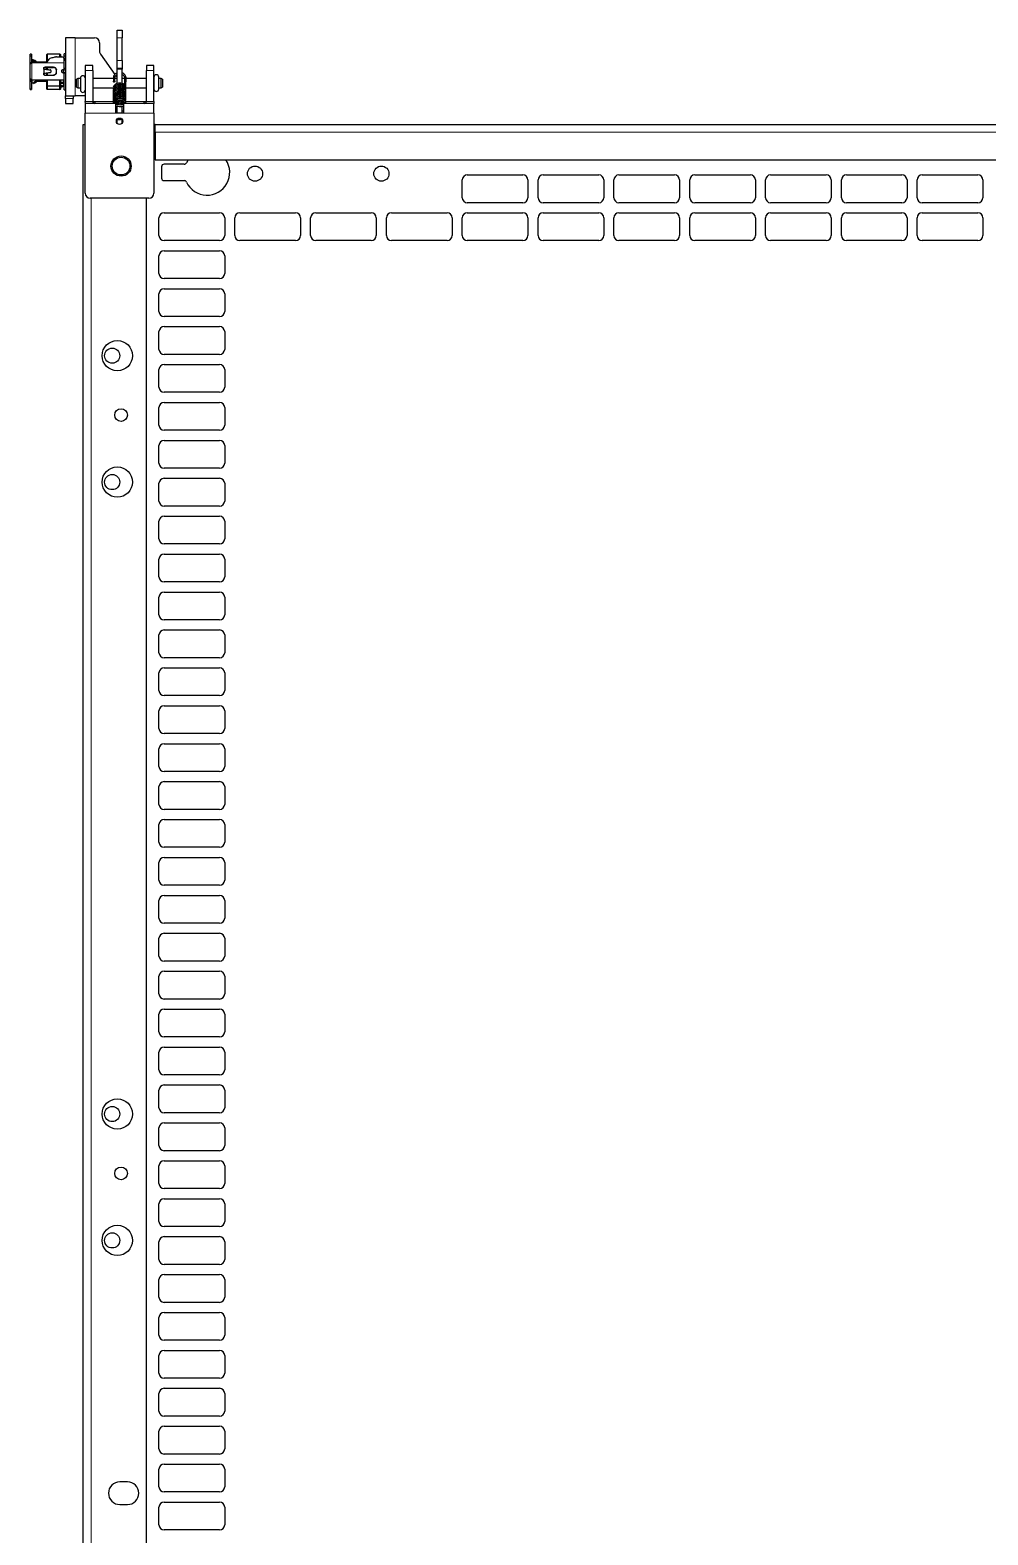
# Model space of a CAD drawing. Header units: millimetres. Extents: x -764 to 1099, y 554 to 2003.
# Drawn here: x 328 to 707, y 1289 to 1884 of the extents above; entities that cross this region are included whole.
import ezdxf

# ---------------------------------------------------------------- set-up
doc = ezdxf.new("R2010")
doc.units = ezdxf.units.MM

msp = doc.modelspace()

# ---------------------------------------------------------------- linework, layer by layer
at = {"color": 7, "linetype": 'Continuous', "lineweight": 25}
for p, q in [((362.08, 1884.11), (364.08, 1884.11)), ((362.08, 1881.11), (362.08, 1884.11)), ((364.08, 1884.11), (364.08, 1881.11)), ((345.48, 1881.11), (341.68, 1881.11)), ((341.68, 1881.11), (341.68, 1858.11)), ((345.48, 1881.11), (353.18, 1881.11)), ((355.18, 1879.11), (355.18, 1875.74)), ((362.08, 1872.11), (362.08, 1881.11)), ((364.08, 1872.11), (364.08, 1881.11)), ((328.18, 1874.61), (327.68, 1874.61)), ((327.68, 1873.85), (327.68, 1874.61)), ((328.18, 1873.85), (327.68, 1873.85)), ((327.68, 1870.78), (327.68, 1873.85)), ((327.69, 1870.78), (327.68, 1870.78)), ((327.68, 1870.69), (327.68, 1870.78)), ((327.68, 1864.83), (327.68, 1870.69)), ((328.18, 1874.61), (328.18, 1873.85)), ((328.18, 1873.85), (328.18, 1871.19)), ((328.88, 1872.35), (328.38, 1872.35)), ((328.88, 1872.07), (328.38, 1872.07)), ((328.38, 1872.07), (328.38, 1871.61)), ((328.38, 1871.61), (328.88, 1871.61)), ((333.98, 1871.21), (328.38, 1871.21)), ((328.88, 1871.61), (328.88, 1872.07)), ((330.38, 1871.21), (330.38, 1871.47)), ((334.2, 1871.47), (330.38, 1871.47)), ((336.88, 1869.5), (333.58, 1869.5)), ((333.58, 1869.31), (336.88, 1869.31)), ((335.13, 1872.55), (333.98, 1871.21)), ((334.39, 1874.61), (334.28, 1874.41)), ((334.28, 1874.41), (334.39, 1874.61)), ((334.28, 1871.56), (334.28, 1874.41)), ((334.28, 1868.58), (334.28, 1869.31)), ((334.39, 1874.61), (334.39, 1871.69)), ((339.48, 1874.61), (334.39, 1874.61)), ((334.39, 1869.31), (334.39, 1868.57)), ((338.08, 1873.55), (340.23, 1873.55)), ((339.68, 1874.49), (339.48, 1874.61)), ((339.48, 1873.55), (339.48, 1874.61)), ((339.48, 1874.61), (339.68, 1874.49)), ((339.68, 1874.49), (339.68, 1873.55)), ((340.98, 1873.05), (340.98, 1871.21)), ((341.18, 1871.45), (340.98, 1871.4)), ((341.68, 1874.71), (341.18, 1874.71)), ((341.18, 1873.93), (341.18, 1874.71)), ((341.18, 1872.88), (341.18, 1873.93)), ((341.18, 1873.93), (341.68, 1873.93)), ((341.18, 1868.9), (341.18, 1872.88)), ((341.18, 1872.88), (341.68, 1872.88)), ((352.48, 1870.11), (349.48, 1870.11)), ((349.48, 1870.11), (349.48, 1868.11)), ((352.48, 1868.11), (352.48, 1870.11)), ((355.54, 1874.59), (361.18, 1866.53)), ((362.08, 1869.11), (362.08, 1872.11)), ((364.08, 1872.11), (364.08, 1869.11)), ((373.68, 1870.11), (373.68, 1868.11)), ((376.68, 1870.11), (373.68, 1870.11)), ((376.68, 1868.11), (376.68, 1870.11)), ((327.68, 1863.76), (327.68, 1864.83)), ((328.18, 1863.76), (327.68, 1863.76)), ((327.68, 1860.69), (327.68, 1863.76)), ((328.18, 1864.38), (328.18, 1863.76)), ((328.18, 1863.76), (328.18, 1860.69)), ((330.38, 1864.36), (328.38, 1864.36)), ((330.38, 1863.75), (329.7, 1863.75)), ((333.98, 1864), (329.98, 1864)), ((340.98, 1864.36), (330.38, 1864.36)), ((334.2, 1863.75), (330.38, 1863.75)), ((333.08, 1868.66), (333.08, 1869.03)), ((333.08, 1868.66), (333.08, 1867.06)), ((333.08, 1866.67), (333.08, 1867.06)), ((333.58, 1866.33), (336.88, 1866.33)), ((336.88, 1866.19), (333.58, 1866.19)), ((333.98, 1864.36), (333.98, 1864)), ((334.28, 1863.66), (333.98, 1864)), ((333.99, 1864.36), (334.28, 1864.03)), ((334.28, 1866.33), (334.28, 1867.17)), ((334.28, 1862.01), (334.28, 1864.36)), ((334.39, 1867.18), (334.39, 1866.33)), ((334.39, 1864.36), (334.39, 1861.93)), ((335.36, 1867.32), (335.42, 1867.32)), ((336.01, 1867.86), (336.01, 1867.82)), ((338.08, 1867.38), (338.08, 1868.34)), ((339.48, 1861.93), (339.48, 1864.36)), ((339.68, 1864.36), (339.68, 1861.98)), ((339.68, 1863.46), (340.88, 1863.46)), ((340.18, 1867.78), (340.18, 1867.94)), ((340.73, 1868.49), (340.98, 1868.49)), ((340.73, 1868.4), (340.98, 1868.4)), ((340.73, 1867.26), (340.98, 1867.26)), ((340.73, 1867.23), (340.98, 1867.23)), ((340.88, 1868.4), (340.88, 1867.26)), ((340.88, 1864.38), (340.88, 1863.46)), ((341.18, 1863.77), (340.88, 1863.83)), ((341.18, 1863.51), (340.88, 1863.6)), ((340.98, 1863.81), (340.98, 1864.36)), ((341.68, 1868.9), (341.18, 1868.9)), ((341.18, 1868.53), (341.18, 1868.9)), ((341.18, 1867.21), (341.18, 1867.05)), ((341.18, 1860.51), (341.18, 1867.05)), ((341.68, 1867.05), (341.18, 1867.05)), ((346.53, 1865.01), (346.03, 1864.72)), ((346.03, 1861.5), (346.03, 1864.72)), ((347.58, 1865.01), (346.53, 1865.01)), ((346.53, 1865.01), (346.53, 1861.21)), ((347.58, 1865.13), (347.58, 1860.43)), ((349.48, 1868.11), (349.48, 1855.91)), ((352.48, 1868.11), (352.48, 1855.91)), ((360.65, 1865.01), (352.48, 1865.01)), ((360.65, 1865.35), (360.63, 1863.74)), ((361.23, 1863.73), (361.25, 1865.34)), ((362.08, 1865.01), (361.25, 1865.01)), ((362.08, 1869.11), (364.08, 1869.11)), ((362.08, 1868.61), (362.08, 1869.11)), ((362.08, 1862.93), (362.08, 1868.61)), ((364.08, 1869.11), (364.08, 1868.61)), ((364.08, 1863.01), (364.08, 1868.61)), ((364.08, 1865.11), (365.05, 1865.11)), ((365.04, 1865.01), (364.08, 1865.01)), ((365.05, 1865.21), (365.01, 1862.56)), ((365.6, 1861.95), (365.65, 1865.2)), ((373.68, 1865.01), (365.64, 1865.01)), ((365.65, 1865.11), (373.68, 1865.11)), ((373.68, 1855.91), (373.68, 1868.11)), ((376.68, 1855.91), (376.68, 1868.11)), ((376.68, 1865.48), (376.68, 1860.78)), ((376.68, 1865.01), (376.68, 1865.01)), ((378.58, 1860.78), (378.58, 1865.48)), ((379.53, 1865.01), (378.58, 1865.01)), ((380.03, 1864.72), (379.53, 1865.01)), ((379.53, 1861.21), (379.53, 1865.01)), ((380.03, 1864.72), (380.03, 1861.5)), ((328.18, 1860.69), (327.68, 1860.69)), ((327.68, 1860.61), (327.68, 1860.69)), ((327.68, 1860.61), (328.18, 1860.61)), ((328.18, 1860.69), (328.18, 1860.61)), ((328.88, 1863.14), (328.38, 1863.14)), ((334.39, 1861.93), (334.28, 1862.01)), ((334.28, 1860.81), (334.28, 1862.01)), ((334.28, 1860.81), (334.39, 1860.61)), ((334.39, 1860.61), (334.28, 1860.81)), ((334.28, 1860.81), (334.28, 1860.81)), ((339.48, 1861.93), (334.39, 1861.93)), ((334.39, 1861.93), (334.39, 1860.61)), ((339.48, 1860.61), (334.39, 1860.61)), ((339.68, 1861.98), (339.48, 1861.93)), ((339.48, 1860.61), (339.48, 1861.93)), ((339.48, 1860.61), (339.68, 1860.72)), ((339.68, 1860.72), (339.48, 1860.61)), ((340.23, 1862.03), (339.68, 1862.03)), ((339.68, 1861.98), (339.68, 1860.72)), ((339.68, 1861.66), (340.23, 1861.66)), ((340.98, 1862.53), (340.98, 1862.98)), ((340.98, 1862.53), (340.98, 1862.16)), ((341.18, 1860.51), (341.68, 1860.51)), ((341.68, 1858.11), (345.48, 1858.11)), ((341.68, 1857.11), (341.68, 1858.11)), ((344.68, 1858.11), (344.68, 1857.11)), ((349.48, 1858.11), (345.48, 1858.11)), ((346.03, 1861.5), (346.53, 1861.21)), ((346.53, 1861.21), (347.58, 1861.21)), ((352.48, 1861.21), (360.63, 1861.21)), ((361.36, 1858.89), (361.25, 1859.03)), ((361.75, 1858.53), (361.64, 1858.6)), ((365.11, 1859.76), (365.35, 1859.53)), ((365.54, 1861.21), (373.68, 1861.21)), ((365.61, 1861.53), (365.56, 1861.93)), ((365.61, 1861.47), (365.61, 1861.53)), ((376.68, 1861.21), (376.68, 1861.21)), ((378.58, 1861.21), (379.53, 1861.21)), ((379.53, 1861.21), (380.03, 1861.5)), ((341.68, 1857.11), (341.68, 1855.11)), ((341.68, 1855.11), (344.68, 1855.11)), ((344.68, 1855.11), (344.68, 1857.11)), ((349.48, 1855.11), (349.48, 1851.31)), ((361.58, 1855.11), (349.48, 1855.11)), ((352.48, 1855.91), (353.28, 1855.91)), ((353.28, 1855.91), (353.28, 1855.11)), ((360.53, 1855.15), (360.52, 1855.11)), ((360.63, 1855.61), (360.53, 1855.21)), ((360.53, 1855.21), (360.53, 1855.15)), ((361.13, 1855.17), (361.18, 1855.36)), ((361.13, 1855.11), (361.13, 1855.17)), ((361.58, 1851.31), (361.58, 1855.11)), ((361.58, 1852.11), (362.08, 1852.11)), ((362.08, 1851.31), (362.08, 1854.06)), ((364.08, 1851.31), (364.08, 1854)), ((364.08, 1852.11), (364.58, 1852.11)), ((376.68, 1855.11), (364.58, 1855.11)), ((364.58, 1855.11), (364.58, 1851.31)), ((372.88, 1855.11), (372.88, 1855.91)), ((372.88, 1855.91), (373.68, 1855.91)), ((376.68, 1851.31), (376.68, 1855.11)), ((348.68, 1846.81), (349.48, 1846.81)), ((348.68, 763.81), (348.68, 1846.81)), ((349.48, 1819.61), (349.48, 1851.31)), ((364.58, 1851.31), (361.58, 1851.31)), ((362.08, 1847.31), (362.08, 1848.81)), ((364.08, 1847.31), (364.08, 1848.81)), ((376.68, 1851.31), (376.68, 1819.61)), ((377.18, 1846.81), (376.68, 1846.81)), ((377.18, 1843.72), (377.18, 1846.82)), ((377.18, 1846.82), (1006.18, 1846.82)), ((377.18, 1843.72), (377.18, 1832.82)), ((377.18, 1832.82), (1006.18, 1832.82)), ((379.68, 1830.07), (379.68, 1825.57)), ((388.63, 1831.07), (380.68, 1831.07)), ((390.19, 1832.82), (389.53, 1831.64)), ((380.68, 1824.57), (388.63, 1824.57)), ((498.68, 1817.81), (498.68, 1824.81)), ((500.68, 1826.81), (522.68, 1826.81)), ((524.68, 1824.81), (524.68, 1817.81)), ((528.68, 1817.81), (528.68, 1824.81)), ((530.68, 1826.81), (552.68, 1826.81)), ((554.68, 1824.81), (554.68, 1817.81)), ((558.68, 1817.81), (558.68, 1824.81)), ((560.68, 1826.81), (582.68, 1826.81)), ((584.68, 1824.81), (584.68, 1817.81)), ((588.68, 1817.81), (588.68, 1824.81)), ((590.68, 1826.81), (612.68, 1826.81)), ((614.68, 1824.81), (614.68, 1817.81)), ((618.68, 1817.81), (618.68, 1824.81)), ((620.68, 1826.81), (642.68, 1826.81)), ((644.68, 1824.81), (644.68, 1817.81)), ((648.68, 1817.81), (648.68, 1824.81)), ((650.68, 1826.81), (672.68, 1826.81)), ((674.68, 1824.81), (674.68, 1817.81)), ((678.68, 1817.81), (678.68, 1824.81)), ((680.68, 1826.81), (702.68, 1826.81)), ((704.68, 1824.81), (704.68, 1817.81)), ((374.68, 1817.61), (351.48, 1817.61)), ((373.68, 763.81), (373.68, 1817.61)), ((522.68, 1815.81), (500.68, 1815.81)), ((552.68, 1815.81), (530.68, 1815.81)), ((582.68, 1815.81), (560.68, 1815.81)), ((612.68, 1815.81), (590.68, 1815.81)), ((642.68, 1815.81), (620.68, 1815.81)), ((672.68, 1815.81), (650.68, 1815.81)), ((702.68, 1815.81), (680.68, 1815.81)), ((378.68, 1802.81), (378.68, 1809.81)), ((380.68, 1811.81), (402.68, 1811.81)), ((404.68, 1809.81), (404.68, 1802.81)), ((408.68, 1802.81), (408.68, 1809.81)), ((410.68, 1811.81), (432.68, 1811.81)), ((434.68, 1809.81), (434.68, 1802.81)), ((438.68, 1802.81), (438.68, 1809.81)), ((440.68, 1811.81), (462.68, 1811.81)), ((464.68, 1809.81), (464.68, 1802.81)), ((468.68, 1802.81), (468.68, 1809.81)), ((470.68, 1811.81), (492.68, 1811.81)), ((494.68, 1809.81), (494.68, 1802.81)), ((498.68, 1802.81), (498.68, 1809.81)), ((500.68, 1811.81), (522.68, 1811.81)), ((524.68, 1809.81), (524.68, 1802.81)), ((528.68, 1802.81), (528.68, 1809.81)), ((530.68, 1811.81), (552.68, 1811.81)), ((554.68, 1809.81), (554.68, 1802.81)), ((558.68, 1802.81), (558.68, 1809.81)), ((560.68, 1811.81), (582.68, 1811.81)), ((584.68, 1809.81), (584.68, 1802.81)), ((588.68, 1802.81), (588.68, 1809.81)), ((590.68, 1811.81), (612.68, 1811.81)), ((614.68, 1809.81), (614.68, 1802.81)), ((618.68, 1802.81), (618.68, 1809.81)), ((620.68, 1811.81), (642.68, 1811.81)), ((644.68, 1809.81), (644.68, 1802.81)), ((648.68, 1802.81), (648.68, 1809.81)), ((650.68, 1811.81), (672.68, 1811.81)), ((674.68, 1809.81), (674.68, 1802.81)), ((678.68, 1802.81), (678.68, 1809.81)), ((680.68, 1811.81), (702.68, 1811.81)), ((704.68, 1809.81), (704.68, 1802.81)), ((402.68, 1800.81), (380.68, 1800.81)), ((432.68, 1800.81), (410.68, 1800.81)), ((462.68, 1800.81), (440.68, 1800.81)), ((492.68, 1800.81), (470.68, 1800.81)), ((522.68, 1800.81), (500.68, 1800.81)), ((552.68, 1800.81), (530.68, 1800.81)), ((582.68, 1800.81), (560.68, 1800.81)), ((612.68, 1800.81), (590.68, 1800.81)), ((642.68, 1800.81), (620.68, 1800.81)), ((672.68, 1800.81), (650.68, 1800.81)), ((702.68, 1800.81), (680.68, 1800.81)), ((378.68, 1787.81), (378.68, 1794.81)), ((380.68, 1796.81), (402.68, 1796.81)), ((404.68, 1794.81), (404.68, 1787.81)), ((402.68, 1785.81), (380.68, 1785.81)), ((380.68, 1781.81), (402.68, 1781.81)), ((378.68, 1772.81), (378.68, 1779.81)), ((404.68, 1779.81), (404.68, 1772.81)), ((402.68, 1770.81), (380.68, 1770.81)), ((378.68, 1757.81), (378.68, 1764.81)), ((380.68, 1766.81), (402.68, 1766.81)), ((404.68, 1764.81), (404.68, 1757.81)), ((402.68, 1755.81), (380.68, 1755.81)), ((380.68, 1751.81), (402.68, 1751.81)), ((378.68, 1742.81), (378.68, 1749.81)), ((404.68, 1749.81), (404.68, 1742.81)), ((402.68, 1740.81), (380.68, 1740.81)), ((378.68, 1727.81), (378.68, 1734.81)), ((380.68, 1736.81), (402.68, 1736.81)), ((404.68, 1734.81), (404.68, 1727.81)), ((402.68, 1725.81), (380.68, 1725.81)), ((380.68, 1721.81), (402.68, 1721.81)), ((378.68, 1712.81), (378.68, 1719.81)), ((404.68, 1719.81), (404.68, 1712.81)), ((402.68, 1710.81), (380.68, 1710.81)), ((378.68, 1697.81), (378.68, 1704.81)), ((380.68, 1706.81), (402.68, 1706.81)), ((404.68, 1704.81), (404.68, 1697.81)), ((402.68, 1695.81), (380.68, 1695.81)), ((380.68, 1691.81), (402.68, 1691.81)), ((378.68, 1682.81), (378.68, 1689.81)), ((404.68, 1689.81), (404.68, 1682.81)), ((402.68, 1680.81), (380.68, 1680.81)), ((378.68, 1667.81), (378.68, 1674.81)), ((380.68, 1676.81), (402.68, 1676.81)), ((404.68, 1674.81), (404.68, 1667.81)), ((402.68, 1665.81), (380.68, 1665.81)), ((380.68, 1661.81), (402.68, 1661.81)), ((378.68, 1652.81), (378.68, 1659.81)), ((404.68, 1659.81), (404.68, 1652.81)), ((402.68, 1650.81), (380.68, 1650.81)), ((378.68, 1637.81), (378.68, 1644.81)), ((380.68, 1646.81), (402.68, 1646.81)), ((404.68, 1644.81), (404.68, 1637.81)), ((402.68, 1635.81), (380.68, 1635.81)), ((380.68, 1631.81), (402.68, 1631.81)), ((378.68, 1622.81), (378.68, 1629.81)), ((404.68, 1629.81), (404.68, 1622.81)), ((402.68, 1620.81), (380.68, 1620.81)), ((378.68, 1607.81), (378.68, 1614.81)), ((380.68, 1616.81), (402.68, 1616.81)), ((404.68, 1614.81), (404.68, 1607.81)), ((402.68, 1605.81), (380.68, 1605.81)), ((380.68, 1601.81), (402.68, 1601.81)), ((378.68, 1592.81), (378.68, 1599.81)), ((404.68, 1599.81), (404.68, 1592.81)), ((402.68, 1590.81), (380.68, 1590.81)), ((378.68, 1577.81), (378.68, 1584.81)), ((380.68, 1586.81), (402.68, 1586.81)), ((404.68, 1584.81), (404.68, 1577.81)), ((402.68, 1575.81), (380.68, 1575.81)), ((380.68, 1571.81), (402.68, 1571.81)), ((378.68, 1562.81), (378.68, 1569.81)), ((404.68, 1569.81), (404.68, 1562.81)), ((402.68, 1560.81), (380.68, 1560.81)), ((378.68, 1547.81), (378.68, 1554.81)), ((380.68, 1556.81), (402.68, 1556.81)), ((404.68, 1554.81), (404.68, 1547.81)), ((402.68, 1545.81), (380.68, 1545.81)), ((378.68, 1532.81), (378.68, 1539.81)), ((380.68, 1541.81), (402.68, 1541.81)), ((404.68, 1539.81), (404.68, 1532.81)), ((402.68, 1530.81), (380.68, 1530.81)), ((378.68, 1517.81), (378.68, 1524.81)), ((380.68, 1526.81), (402.68, 1526.81)), ((404.68, 1524.81), (404.68, 1517.81)), ((402.68, 1515.81), (380.68, 1515.81)), ((378.68, 1502.81), (378.68, 1509.81)), ((380.68, 1511.81), (402.68, 1511.81)), ((404.68, 1509.81), (404.68, 1502.81)), ((402.68, 1500.81), (380.68, 1500.81)), ((378.68, 1487.81), (378.68, 1494.81)), ((380.68, 1496.81), (402.68, 1496.81)), ((404.68, 1494.81), (404.68, 1487.81)), ((402.68, 1485.81), (380.68, 1485.81)), ((378.68, 1472.81), (378.68, 1479.81)), ((380.68, 1481.81), (402.68, 1481.81)), ((404.68, 1479.81), (404.68, 1472.81)), ((402.68, 1470.81), (380.68, 1470.81)), ((378.68, 1457.81), (378.68, 1464.81)), ((380.68, 1466.81), (402.68, 1466.81)), ((404.68, 1464.81), (404.68, 1457.81)), ((402.68, 1455.81), (380.68, 1455.81)), ((378.68, 1442.81), (378.68, 1449.81)), ((380.68, 1451.81), (402.68, 1451.81)), ((404.68, 1449.81), (404.68, 1442.81)), ((402.68, 1440.81), (380.68, 1440.81)), ((378.68, 1427.81), (378.68, 1434.81)), ((380.68, 1436.81), (402.68, 1436.81)), ((404.68, 1434.81), (404.68, 1427.81)), ((402.68, 1425.81), (380.68, 1425.81)), ((378.68, 1412.81), (378.68, 1419.81)), ((380.68, 1421.81), (402.68, 1421.81)), ((404.68, 1419.81), (404.68, 1412.81)), ((402.68, 1410.81), (380.68, 1410.81)), ((380.68, 1406.81), (402.68, 1406.81)), ((378.68, 1397.81), (378.68, 1404.81)), ((404.68, 1404.81), (404.68, 1397.81)), ((402.68, 1395.81), (380.68, 1395.81)), ((378.68, 1382.81), (378.68, 1389.81)), ((380.68, 1391.81), (402.68, 1391.81)), ((404.68, 1389.81), (404.68, 1382.81)), ((402.68, 1380.81), (380.68, 1380.81)), ((380.68, 1376.81), (402.68, 1376.81)), ((378.68, 1367.81), (378.68, 1374.81)), ((404.68, 1374.81), (404.68, 1367.81)), ((402.68, 1365.81), (380.68, 1365.81)), ((378.68, 1352.81), (378.68, 1359.81)), ((380.68, 1361.81), (402.68, 1361.81)), ((404.68, 1359.81), (404.68, 1352.81)), ((402.68, 1350.81), (380.68, 1350.81)), ((380.68, 1346.81), (402.68, 1346.81)), ((378.68, 1337.81), (378.68, 1344.81)), ((404.68, 1344.81), (404.68, 1337.81)), ((402.68, 1335.81), (380.68, 1335.81)), ((378.68, 1322.81), (378.68, 1329.81)), ((380.68, 1331.81), (402.68, 1331.81)), ((404.68, 1329.81), (404.68, 1322.81)), ((402.68, 1320.81), (380.68, 1320.81)), ((380.68, 1316.81), (402.68, 1316.81)), ((366.18, 1309.81), (363.18, 1309.81)), ((378.68, 1307.81), (378.68, 1314.81)), ((404.68, 1314.81), (404.68, 1307.81)), ((402.68, 1305.81), (380.68, 1305.81)), ((363.18, 1300.81), (366.18, 1300.81)), ((378.68, 1292.81), (378.68, 1299.81)), ((380.68, 1301.81), (402.68, 1301.81)), ((404.68, 1299.81), (404.68, 1292.81)), ((402.68, 1290.81), (380.68, 1290.81))]:
    msp.add_line(p, q, dxfattribs=at)
at = {"color": 8, "linetype": 'Continuous', "lineweight": 18}
for p, q in [((345.48, 1881.11), (345.48, 1858.11)), ((364.08, 1881.11), (362.08, 1881.11)), ((328.38, 1871.21), (328.38, 1864.36)), ((333.58, 1869.5), (333.58, 1869.31)), ((340.98, 1871.21), (333.98, 1871.21)), ((336.88, 1869.31), (336.88, 1869.5)), ((340.98, 1868.49), (340.98, 1871.21)), ((362.08, 1872.11), (364.08, 1872.11)), ((328.38, 1864), (328.38, 1863.75)), ((333.58, 1866.33), (333.58, 1866.19)), ((336.88, 1866.19), (336.88, 1866.33)), ((340.73, 1868.49), (340.73, 1868.4)), ((340.73, 1867.26), (340.73, 1867.23)), ((340.98, 1864.36), (340.98, 1867.23)), ((349.48, 1868.11), (352.48, 1868.11)), ((364.08, 1868.61), (362.08, 1868.61)), ((373.68, 1868.11), (376.68, 1868.11)), ((340.23, 1861.66), (340.23, 1862.03)), ((365.14, 1861.29), (365.19, 1861.27)), ((344.68, 1857.11), (341.68, 1857.11)), ((352.48, 1855.91), (349.48, 1855.91)), ((353.28, 1855.91), (360.58, 1855.91)), ((361.11, 1855.11), (361.13, 1855.17)), ((365.54, 1855.91), (372.88, 1855.91)), ((373.68, 1855.91), (376.68, 1855.91)), ((349.48, 1851.31), (361.58, 1851.31)), ((364.58, 1851.31), (376.68, 1851.31)), ((377.18, 1843.72), (1006.18, 1843.72)), ((351.78, 763.81), (351.78, 1817.61))]:
    msp.add_line(p, q, dxfattribs=at)
at = {"color": 7, "linetype": 'Continuous', "lineweight": 25, "flags": 128}
for points in [[(328.38, 1871.47), (328.24, 1871.46), (328.18, 1871.44)], [(328.38, 1864), (328.24, 1864.01), (328.18, 1864.03)], [(328.38, 1863.75), (328.24, 1863.76), (328.18, 1863.77)], [(360.94, 1863.91), (361.05, 1863.9), (361.15, 1863.85), (361.21, 1863.79), (361.23, 1863.72), (361.2, 1863.66), (361.13, 1863.6), (361.03, 1863.57), (360.92, 1863.56), (360.8, 1863.57), (360.71, 1863.61), (360.65, 1863.67), (360.63, 1863.74), (360.66, 1863.81), (360.72, 1863.87), (360.82, 1863.9), (360.94, 1863.91)], [(365.48, 1856.19), (365.55, 1856.43), (365.48, 1856.73), (365.32, 1857.03), (364.84, 1857.45), (364.39, 1857.68), (363.75, 1857.84), (362.82, 1857.86), (362.23, 1857.72), (361.6, 1857.41), (361.31, 1857.16), (361.11, 1856.85), (361.05, 1856.53), (361.09, 1856.3), (361.09, 1856.3)], [(363.15, 1859.39), (363.15, 1859.44), (363.15, 1859.5)], [(365.19, 1861.6), (365.28, 1861.6), (365.39, 1861.63), (365.48, 1861.69), (365.55, 1861.78), (365.57, 1861.87), (365.55, 1861.96), (365.49, 1862.03), (365.39, 1862.08), (365.28, 1862.08), (365.28, 1862.08)], [(349.56, 1855.11), (349.55, 1855.17), (349.48, 1855.91)], [(365.47, 1855.66), (365.54, 1855.91), (365.47, 1856.22), (365.31, 1856.51), (364.83, 1856.93), (364.38, 1857.16), (363.74, 1857.32), (362.81, 1857.33), (362.22, 1857.2), (361.59, 1856.89), (361.3, 1856.64), (361.1, 1856.32), (361.04, 1856), (361.08, 1855.78), (361.08, 1855.78)], [(376.68, 1855.91), (376.6, 1855.17), (376.59, 1855.11)]]:
    msp.add_lwpolyline(points, dxfattribs=at)
at = {"color": 8, "linetype": 'Continuous', "lineweight": 18, "flags": 128}
for points in [[(340.16, 1863.46), (340.16, 1863.41), (340.15, 1863.26), (340.14, 1863.12), (340.14, 1863.02), (340.14, 1863.02), (340.14, 1863.02)], [(360.65, 1865.35), (360.65, 1865.35), (360.68, 1865.42), (360.75, 1865.47), (360.85, 1865.51), (360.96, 1865.52)], [(360.96, 1865.52), (361.08, 1865.5), (361.17, 1865.46), (361.23, 1865.4), (361.25, 1865.34)], [(365.36, 1865.39), (365.24, 1865.38), (365.14, 1865.34), (365.07, 1865.28), (365.05, 1865.22), (365.05, 1865.21)], [(365.65, 1865.2), (365.63, 1865.27), (365.57, 1865.33), (365.47, 1865.37), (365.36, 1865.39)], [(365.02, 1861.56), (365.02, 1861.55), (365.02, 1861.5)], [(365.31, 1861.77), (365.19, 1861.76), (365.14, 1861.74)], [(360.53, 1855.21), (360.53, 1855.2), (360.55, 1855.11)], [(360.53, 1855.15), (360.53, 1855.14), (360.53, 1855.11)]]:
    msp.add_lwpolyline(points, dxfattribs=at)
at = {"color": 7, "linetype": 'Continuous', "lineweight": 25}
for centre, radius in [((363.08, 1848.06), 1.25), ((363.68, 1830.31), 4), ((363.68, 1830.31), 3.5), ((416.68, 1827.32), 3), ((466.68, 1827.32), 3), ((362.18, 1755.31), 6), ((360.18, 1755.31), 3), ((363.68, 1731.81), 2.5), ((362.18, 1705.31), 6), ((360.18, 1705.31), 3), ((362.18, 1455.31), 6), ((360.18, 1455.31), 3), ((363.68, 1431.81), 2.5), ((362.18, 1405.31), 6), ((360.18, 1405.31), 3)]:
    msp.add_circle(centre, radius, dxfattribs=at)
for centre, radius, start, end in [((353.18, 1879.11), 2, 0, 90), ((357.18, 1875.74), 2, 180, 214.99202), ((328.3, 1870.59), 0.63, 82.85574, 170.36306), ((338.08, 1872.45), 1.1, 89.96184, 100.14326), ((340.33, 1872.9), 0.665, 13.44863, 98.95624), ((341, 1871.39), 0.18, 262.85574, 350.36306), ((328.28, 1864.97), 0.62, 193.44863, 278.95624), ((341.03, 1868.79), 0.306, 260.90956, 299.70981), ((341.15, 1869.46), 1.07, 260.90956, 299.70981), ((341.15, 1865), 2.27, 76.59367, 94.39584), ((341.03, 1866.58), 0.648, 76.59367, 94.39584), ((341.01, 1864.19), 0.177, 13.44863, 98.95624), ((341, 1863.83), 0.18, 9.63694, 97.14426), ((348.53, 1865.13), 0.95, 3.56136, 180), ((363.22, 1867.11), 2, 214.99202, 235.20405), ((377.63, 1865.48), 0.95, 0, 180), ((340.33, 1862.69), 0.665, 261.04376, 346.55137), ((340.33, 1862.32), 0.665, 261.04376, 346.55137), ((348.53, 1860.43), 0.95, 180, 356.43864), ((377.63, 1860.78), 0.95, 180, 0), ((353.28, 1855.91), 0.8, 180, 270), ((372.88, 1855.91), 0.8, 270, 0), ((380.68, 1830.07), 1, 90, 180), ((388.63, 1832.07), 1, 270, 334.84934), ((397.68, 1827.82), 9, 205.15066, 33.74899), ((380.68, 1825.57), 1, 180, 270), ((388.63, 1823.57), 1, 25.15066, 90), ((500.68, 1824.81), 2, 90, 180), ((522.68, 1824.81), 2, 0, 90), ((530.68, 1824.81), 2, 90, 180), ((552.68, 1824.81), 2, 0, 90), ((560.68, 1824.81), 2, 90, 180), ((582.68, 1824.81), 2, 0, 90), ((590.68, 1824.81), 2, 90, 180), ((612.68, 1824.81), 2, 0, 90), ((620.68, 1824.81), 2, 90, 180), ((642.68, 1824.81), 2, 0, 90), ((650.68, 1824.81), 2, 90, 180), ((672.68, 1824.81), 2, 0, 90), ((680.68, 1824.81), 2, 90, 180), ((702.68, 1824.81), 2, 0, 90), ((351.48, 1819.61), 2, 180, 270), ((374.68, 1819.61), 2, 270, 0), ((500.68, 1817.81), 2, 180, 270), ((522.68, 1817.81), 2, 270, 360), ((530.68, 1817.81), 2, 180, 270), ((552.68, 1817.81), 2, 270, 0), ((560.68, 1817.81), 2, 180, 270), ((582.68, 1817.81), 2, 270, 0), ((590.68, 1817.81), 2, 180, 270), ((612.68, 1817.81), 2, 270, 360), ((620.68, 1817.81), 2, 180, 270), ((642.68, 1817.81), 2, 270, 360), ((650.68, 1817.81), 2, 180, 270), ((672.68, 1817.81), 2, 270, 0), ((680.68, 1817.81), 2, 180, 270), ((702.68, 1817.81), 2, 270, 0), ((380.68, 1809.81), 2, 90, 180), ((402.68, 1809.81), 2, 0, 90), ((410.68, 1809.81), 2, 90, 180), ((432.68, 1809.81), 2, 0, 90), ((440.68, 1809.81), 2, 90, 180), ((462.68, 1809.81), 2, 0, 90), ((470.68, 1809.81), 2, 90, 180), ((492.68, 1809.81), 2, 0, 90), ((500.68, 1809.81), 2, 90, 180), ((522.68, 1809.81), 2, 0, 90), ((530.68, 1809.81), 2, 90, 180), ((552.68, 1809.81), 2, 0, 90), ((560.68, 1809.81), 2, 90, 180), ((582.68, 1809.81), 2, 0, 90), ((590.68, 1809.81), 2, 90, 180), ((612.68, 1809.81), 2, 0, 90), ((620.68, 1809.81), 2, 90, 180), ((642.68, 1809.81), 2, 0, 90), ((650.68, 1809.81), 2, 90, 180), ((672.68, 1809.81), 2, 0, 90), ((680.68, 1809.81), 2, 90, 180), ((702.68, 1809.81), 2, 0, 90), ((380.68, 1802.81), 2, 180, 270), ((402.68, 1802.81), 2, 270, 0), ((410.68, 1802.81), 2, 180, 270), ((432.68, 1802.81), 2, 270, 0), ((440.68, 1802.81), 2, 180, 270), ((462.68, 1802.81), 2, 270, 0), ((470.68, 1802.81), 2, 180, 270), ((492.68, 1802.81), 2, 270, 0), ((500.68, 1802.81), 2, 180, 270), ((522.68, 1802.81), 2, 270, 0), ((530.68, 1802.81), 2, 180, 270), ((552.68, 1802.81), 2, 270, 0), ((560.68, 1802.81), 2, 180, 270), ((582.68, 1802.81), 2, 270, 360), ((590.68, 1802.81), 2, 180, 270), ((612.68, 1802.81), 2, 270, 360), ((620.68, 1802.81), 2, 180, 270), ((642.68, 1802.81), 2, 270, 360), ((650.68, 1802.81), 2, 180, 270), ((672.68, 1802.81), 2, 270, 360), ((680.68, 1802.81), 2, 180, 270), ((702.68, 1802.81), 2, 270, 0), ((380.68, 1794.81), 2, 90, 180), ((402.68, 1794.81), 2, 0, 90), ((380.68, 1787.81), 2, 180, 270), ((402.68, 1787.81), 2, 270, 0), ((380.68, 1779.81), 2, 90, 180), ((402.68, 1779.81), 2, 0, 90), ((380.68, 1772.81), 2, 180, 270), ((402.68, 1772.81), 2, 270, 0), ((380.68, 1764.81), 2, 90, 180), ((402.68, 1764.81), 2, 0, 90), ((380.68, 1757.81), 2, 180, 270), ((402.68, 1757.81), 2, 270, 0), ((380.68, 1749.81), 2, 90, 180), ((402.68, 1749.81), 2, 0, 90), ((380.68, 1742.81), 2, 180, 270), ((402.68, 1742.81), 2, 270, 0), ((380.68, 1734.81), 2, 90, 180), ((402.68, 1734.81), 2, 0, 90), ((380.68, 1727.81), 2, 180, 270), ((402.68, 1727.81), 2, 270, 0), ((380.68, 1719.81), 2, 90, 180), ((402.68, 1719.81), 2, 0, 90), ((380.68, 1712.81), 2, 180, 270), ((402.68, 1712.81), 2, 270, 0), ((380.68, 1704.81), 2, 90, 180), ((402.68, 1704.81), 2, 0, 90), ((380.68, 1697.81), 2, 180, 270), ((402.68, 1697.81), 2, 270, 0), ((380.68, 1689.81), 2, 90, 180), ((402.68, 1689.81), 2, 0, 90), ((380.68, 1682.81), 2, 180, 270), ((402.68, 1682.81), 2, 270, 0), ((380.68, 1674.81), 2, 90, 180), ((402.68, 1674.81), 2, 0, 90), ((380.68, 1667.81), 2, 180, 270), ((402.68, 1667.81), 2, 270, 0), ((380.68, 1659.81), 2, 90, 180), ((402.68, 1659.81), 2, 0, 90), ((380.68, 1652.81), 2, 180, 270), ((402.68, 1652.81), 2, 270, 0), ((380.68, 1644.81), 2, 90, 180), ((402.68, 1644.81), 2, 0, 90), ((380.68, 1637.81), 2, 180, 270), ((402.68, 1637.81), 2, 270, 0), ((380.68, 1629.81), 2, 90, 180), ((402.68, 1629.81), 2, 0, 90), ((380.68, 1622.81), 2, 180, 270), ((402.68, 1622.81), 2, 270, 0), ((380.68, 1614.81), 2, 90, 180), ((402.68, 1614.81), 2, 0, 90), ((380.68, 1607.81), 2, 180, 270), ((402.68, 1607.81), 2, 270, 0), ((380.68, 1599.81), 2, 90, 180), ((402.68, 1599.81), 2, 0, 90), ((380.68, 1592.81), 2, 180, 270), ((402.68, 1592.81), 2, 270, 0), ((380.68, 1584.81), 2, 90, 180), ((402.68, 1584.81), 2, 0, 90), ((380.68, 1577.81), 2, 180, 270), ((402.68, 1577.81), 2, 270, 0), ((380.68, 1569.81), 2, 90, 180), ((402.68, 1569.81), 2, 0, 90), ((380.68, 1562.81), 2, 180, 270), ((402.68, 1562.81), 2, 270, 0), ((380.68, 1554.81), 2, 90, 180), ((402.68, 1554.81), 2, 0, 90), ((380.68, 1547.81), 2, 180, 270), ((402.68, 1547.81), 2, 270, 0), ((380.68, 1539.81), 2, 90, 180), ((402.68, 1539.81), 2, 0, 90), ((380.68, 1532.81), 2, 180, 270), ((402.68, 1532.81), 2, 270, 0), ((380.68, 1524.81), 2, 90, 180), ((402.68, 1524.81), 2, 0, 90), ((380.68, 1517.81), 2, 180, 270), ((402.68, 1517.81), 2, 270, 0), ((380.68, 1509.81), 2, 90, 180), ((402.68, 1509.81), 2, 0, 90), ((380.68, 1502.81), 2, 180, 270), ((402.68, 1502.81), 2, 270, 0), ((380.68, 1494.81), 2, 90, 180), ((402.68, 1494.81), 2, 0, 90), ((380.68, 1487.81), 2, 180, 270), ((402.68, 1487.81), 2, 270, 0), ((380.68, 1479.81), 2, 90, 180), ((402.68, 1479.81), 2, 0, 90), ((380.68, 1472.81), 2, 180, 270), ((402.68, 1472.81), 2, 270, 0), ((380.68, 1464.81), 2, 90, 180), ((402.68, 1464.81), 2, 0, 90), ((380.68, 1457.81), 2, 180, 270), ((402.68, 1457.81), 2, 270, 0), ((380.68, 1449.81), 2, 90, 180), ((402.68, 1449.81), 2, 0, 90), ((380.68, 1442.81), 2, 180, 270), ((402.68, 1442.81), 2, 270, 0), ((380.68, 1434.81), 2, 90, 180), ((402.68, 1434.81), 2, 0, 90), ((380.68, 1427.81), 2, 180, 270), ((402.68, 1427.81), 2, 270, 0), ((380.68, 1419.81), 2, 90, 180), ((402.68, 1419.81), 2, 0, 90), ((380.68, 1412.81), 2, 180, 270), ((402.68, 1412.81), 2, 270, 0), ((380.68, 1404.81), 2, 90, 180), ((402.68, 1404.81), 2, 0, 90), ((380.68, 1397.81), 2, 180, 270), ((402.68, 1397.81), 2, 270, 0), ((380.68, 1389.81), 2, 90, 180), ((402.68, 1389.81), 2, 0, 90), ((380.68, 1382.81), 2, 180, 270), ((402.68, 1382.81), 2, 270, 0), ((380.68, 1374.81), 2, 90, 180), ((402.68, 1374.81), 2, 0, 90), ((380.68, 1367.81), 2, 180, 270), ((402.68, 1367.81), 2, 270, 0), ((380.68, 1359.81), 2, 90, 180), ((402.68, 1359.81), 2, 0, 90), ((380.68, 1352.81), 2, 180, 270), ((402.68, 1352.81), 2, 270, 0), ((380.68, 1344.81), 2, 90, 180), ((402.68, 1344.81), 2, 0, 90), ((380.68, 1337.81), 2, 180, 270), ((402.68, 1337.81), 2, 270, 0), ((380.68, 1329.81), 2, 90, 180), ((402.68, 1329.81), 2, 0, 90), ((380.68, 1322.81), 2, 180, 270), ((402.68, 1322.81), 2, 270, 0), ((380.68, 1314.81), 2, 90, 180), ((402.68, 1314.81), 2, 0, 90), ((363.18, 1305.31), 4.5, 90, 270), ((366.18, 1305.31), 4.5, 270, 90), ((380.68, 1307.81), 2, 180, 270), ((402.68, 1307.81), 2, 270, 0), ((380.68, 1299.81), 2, 90, 180), ((402.68, 1299.81), 2, 0, 90), ((380.68, 1292.81), 2, 180, 270), ((402.68, 1292.81), 2, 270, 0)]:
    msp.add_arc(centre, radius, start, end, dxfattribs=at)
at = {"color": 8, "linetype": 'Continuous', "lineweight": 18}
for centre, radius, start, end in [((356.47, 1859.89), 6.7, 355.84942, 0.69679), ((365.38, 1861.55), 0.235, 292.47755, 353.58643), ((365.38, 1861.49), 0.233, 295.05859, 353.68915)]:
    msp.add_arc(centre, radius, start, end, dxfattribs=at)
at = {"color": 7, "linetype": 'Continuous', "lineweight": 25}
for points, knots in [([(328.38, 1871.21), (328.38, 1871.21), (328.38, 1871.39), (328.38, 1871.5), (328.38, 1871.61)], [0, 0, 0, 0, 0.000208, 1, 1, 1, 1]), ([(330.38, 1871.47), (330.1, 1871.68), (329.6, 1872.06), (329.1, 1872.26), (328.88, 1872.35)], [0, 0, 0, 0, 0.5599109, 1, 1, 1, 1]), ([(329.98, 1871.21), (329.84, 1871.35), (329.47, 1871.7), (329.1, 1871.93), (328.88, 1872.07)], [0, 0, 0, 0, 0.403562, 1, 1, 1, 1]), ([(329.54, 1871.21), (329.54, 1871.21), (329.32, 1871.39), (329.1, 1871.5), (328.88, 1871.61)], [0, 0, 0, 0, 0.000208, 1, 1, 1, 1]), ([(333.08, 1869.03), (333.08, 1869.08), (333.09, 1869.19), (333.18, 1869.33), (333.31, 1869.44), (333.45, 1869.49), (333.54, 1869.5), (333.58, 1869.5)], [0, 0, 0, 0, 0.214373, 0.428779, 0.642592, 0.856666, 1, 1, 1, 1]), ([(333.58, 1869.31), (333.52, 1869.3), (333.41, 1869.29), (333.26, 1869.21), (333.15, 1869.09), (333.09, 1868.96), (333.08, 1868.87), (333.08, 1868.83)], [0, 0, 0, 0, 0.2143846, 0.4287723, 0.6430331, 0.8568019, 1, 1, 1, 1]), ([(335.13, 1872.55), (335.3, 1872.69), (335.65, 1872.99), (336.63, 1873.31), (337.4, 1873.45), (337.88, 1873.54)], [0, 0, 0, 0, 0.2540266, 0.5265912, 1, 1, 1, 1]), ([(336.88, 1869.5), (337.01, 1869.49), (337.28, 1869.46), (337.64, 1869.27), (337.91, 1868.99), (338.06, 1868.66), (338.07, 1868.43), (338.08, 1868.34)], [0, 0, 0, 0, 0.2132377, 0.4264897, 0.6391595, 0.8495978, 1, 1, 1, 1]), ([(338.08, 1868.14), (338.07, 1868.27), (338.04, 1868.53), (337.84, 1868.88), (337.55, 1869.14), (337.21, 1869.28), (336.98, 1869.3), (336.88, 1869.31)], [0, 0, 0, 0, 0.212376, 0.424979, 0.633479, 0.843609, 1, 1, 1, 1]), ([(341.18, 1872.42), (341.18, 1872.4), (341.17, 1872.36), (341.16, 1872.31), (341.12, 1872.25), (341.05, 1872.24), (341, 1872.24), (340.98, 1872.24)], [0, 0, 0, 0, 0.195353, 0.37764, 0.539051, 0.782239, 1, 1, 1, 1]), ([(341.18, 1872.13), (341.18, 1872.1), (341.17, 1872.07), (341.16, 1872.01), (341.12, 1871.96), (341.05, 1871.96), (341, 1871.96), (340.98, 1871.96)], [0, 0, 0, 0, 0.195302, 0.377541, 0.538909, 0.761383, 1, 1, 1, 1]), ([(328.38, 1864.36), (328.38, 1864.09), (328.38, 1863.61), (328.38, 1863.28), (328.38, 1863.14)], [0, 0, 0, 0, 0.5598658, 1, 1, 1, 1]), ([(330.38, 1864.36), (330.1, 1864.09), (329.6, 1863.61), (329.1, 1863.28), (328.88, 1863.14)], [0, 0, 0, 0, 0.559911, 1, 1, 1, 1]), ([(330.38, 1863.75), (330.1, 1863.54), (329.6, 1863.16), (329.1, 1862.96), (328.88, 1862.87)], [0, 0, 0, 0, 0.559911, 1, 1, 1, 1]), ([(333.08, 1868.66), (333.58, 1868.63), (334.25, 1868.6), (335.14, 1868.44), (335.45, 1868.4), (335.6, 1868.37)], [0, 0, 0, 0, 0.587693, 0.790818, 1, 1, 1, 1]), ([(333.08, 1867.06), (333.58, 1867.1), (334.25, 1867.15), (335.14, 1867.3), (335.45, 1867.32), (335.6, 1867.34)], [0, 0, 0, 0, 0.587693, 0.790818, 1, 1, 1, 1]), ([(333.08, 1866.82), (333.08, 1866.77), (333.09, 1866.66), (333.18, 1866.51), (333.31, 1866.4), (333.45, 1866.34), (333.54, 1866.34), (333.58, 1866.33)], [0, 0, 0, 0, 0.214295, 0.42863, 0.64223, 0.856153, 1, 1, 1, 1]), ([(333.58, 1866.19), (333.52, 1866.19), (333.41, 1866.2), (333.26, 1866.29), (333.15, 1866.41), (333.09, 1866.55), (333.08, 1866.64), (333.08, 1866.67)], [0, 0, 0, 0, 0.2144453, 0.4288931, 0.6432387, 0.8571881, 1, 1, 1, 1]), ([(336.01, 1867.86), (336, 1867.92), (335.99, 1868.03), (335.92, 1868.18), (335.8, 1868.3), (335.69, 1868.36), (335.62, 1868.37), (335.6, 1868.37)], [0, 0, 0, 0, 0.2258834, 0.4517668, 0.6776501, 0.9035238, 1, 1, 1, 1]), ([(335.6, 1867.34), (335.65, 1867.35), (335.75, 1867.36), (335.87, 1867.46), (335.96, 1867.59), (336, 1867.72), (336, 1867.8), (336.01, 1867.82)], [0, 0, 0, 0, 0.225867, 0.451734, 0.677598, 0.903479, 1, 1, 1, 1]), ([(336.88, 1866.33), (337.01, 1866.35), (337.28, 1866.37), (337.64, 1866.57), (337.91, 1866.87), (338.06, 1867.21), (338.07, 1867.43), (338.08, 1867.53)], [0, 0, 0, 0, 0.212875, 0.425767, 0.637937, 0.847353, 1, 1, 1, 1]), ([(338.08, 1867.38), (338.07, 1867.25), (338.04, 1866.98), (337.84, 1866.62), (337.54, 1866.36), (337.2, 1866.21), (336.97, 1866.19), (336.88, 1866.19)], [0, 0, 0, 0, 0.212833, 0.42585, 0.635542, 0.846587, 1, 1, 1, 1]), ([(339.98, 1863.07), (339.98, 1863.1), (339.98, 1863.18), (339.98, 1863.31), (339.98, 1863.41), (339.98, 1863.46), (339.98, 1863.46)], [0, 0, 0, 0, 0.239432, 0.627389, 0.999313, 1, 1, 1, 1]), ([(340.18, 1867.94), (340.18, 1868), (340.2, 1868.13), (340.29, 1868.29), (340.43, 1868.41), (340.58, 1868.48), (340.69, 1868.49), (340.73, 1868.49)], [0, 0, 0, 0, 0.214305, 0.42865, 0.642279, 0.856223, 1, 1, 1, 1]), ([(340.73, 1868.4), (340.67, 1868.39), (340.54, 1868.38), (340.38, 1868.29), (340.25, 1868.15), (340.19, 1868), (340.18, 1867.89), (340.18, 1867.85)], [0, 0, 0, 0, 0.214319, 0.428642, 0.642812, 0.856387, 1, 1, 1, 1]), ([(340.18, 1867.82), (340.18, 1867.75), (340.2, 1867.63), (340.29, 1867.47), (340.43, 1867.34), (340.58, 1867.27), (340.69, 1867.27), (340.73, 1867.26)], [0, 0, 0, 0, 0.214211, 0.428471, 0.641842, 0.855602, 1, 1, 1, 1]), ([(340.73, 1867.23), (340.67, 1867.23), (340.54, 1867.24), (340.38, 1867.34), (340.25, 1867.48), (340.19, 1867.63), (340.18, 1867.73), (340.18, 1867.78)], [0, 0, 0, 0, 0.214393, 0.428789, 0.643061, 0.856854, 1, 1, 1, 1]), ([(362.08, 1867.15), (361.85, 1867.05), (361.36, 1866.83), (360.86, 1866.25), (360.67, 1865.71), (360.65, 1865.41), (360.65, 1865.35)], [0, 0, 0, 0, 0.28163, 0.611733, 0.91388, 1, 1, 1, 1]), ([(361.25, 1865.34), (361.26, 1865.43), (361.28, 1865.71), (361.53, 1866.12), (361.85, 1866.43), (362.07, 1866.5), (362.08, 1866.51)], [0, 0, 0, 0, 0.199495, 0.615994, 0.97988, 1, 1, 1, 1]), ([(365.65, 1865.2), (365.64, 1865.34), (365.62, 1865.73), (365.33, 1866.32), (364.79, 1866.87), (364.3, 1867.07), (364.08, 1867.16)], [0, 0, 0, 0, 0.166571, 0.458626, 0.753148, 1, 1, 1, 1]), ([(364.08, 1866.53), (364.27, 1866.42), (364.65, 1866.2), (364.99, 1865.71), (365.03, 1865.38), (365.05, 1865.21)], [0, 0, 0, 0, 0.334702, 0.673778, 1, 1, 1, 1]), ([(340.14, 1863.02), (340.11, 1863.02), (340.06, 1863.03), (340.01, 1863.04), (339.98, 1863.05), (339.98, 1863.06), (339.98, 1863.07)], [0, 0, 0, 0, 0.266331, 0.548449, 0.829136, 1, 1, 1, 1]), ([(341.18, 1862.79), (341.18, 1862.82), (341.17, 1862.85), (341.16, 1862.91), (341.12, 1862.96), (341.04, 1862.97), (340.88, 1862.99), (340.57, 1863.01), (340.3, 1863.02), (340.14, 1863.02)], [0, 0, 0, 0, 0.052051, 0.100621, 0.143629, 0.208426, 0.277664, 0.558659, 1, 1, 1, 1]), ([(365.15, 1859.44), (365.15, 1859.57), (365.15, 1859.82), (364.87, 1860.09), (364.47, 1860.29), (363.86, 1860.46), (363.03, 1860.53), (362.12, 1860.38), (361.43, 1860.08), (360.93, 1859.7), (360.62, 1859.2), (360.52, 1858.78), (360.61, 1858.56), (360.62, 1858.54)], [0, 0, 0, 0, 0.086626, 0.170211, 0.248009, 0.316748, 0.444039, 0.573502, 0.680841, 0.767542, 0.868819, 0.986269, 1, 1, 1, 1]), ([(365.12, 1860.28), (365.12, 1860.3), (365.11, 1860.44), (364.87, 1860.61), (364.48, 1860.81), (363.87, 1860.98), (363.05, 1861.06), (362.13, 1860.91), (361.44, 1860.61), (360.94, 1860.22), (360.63, 1859.73), (360.52, 1859.29), (360.63, 1859.06), (360.64, 1859.02)], [0, 0, 0, 0, 0.012323, 0.101921, 0.185336, 0.259055, 0.395479, 0.534273, 0.649375, 0.742289, 0.850854, 0.976799, 1, 1, 1, 1]), ([(360.65, 1857.67), (360.62, 1857.56), (360.55, 1857.33), (360.53, 1857.08), (360.59, 1856.96), (360.59, 1856.96)], [0, 0, 0, 0, 0.488531, 0.959944, 1, 1, 1, 1]), ([(365.13, 1860.8), (365.13, 1860.82), (365.12, 1860.96), (364.88, 1861.13), (364.49, 1861.33), (363.88, 1861.5), (363.06, 1861.58), (362.15, 1861.43), (361.45, 1861.13), (360.95, 1860.75), (360.64, 1860.26), (360.53, 1859.82), (360.63, 1859.58), (360.65, 1859.55)], [0, 0, 0, 0, 0.01216, 0.101705, 0.185092, 0.258803, 0.395126, 0.533858, 0.648935, 0.741771, 0.850277, 0.976194, 1, 1, 1, 1]), ([(360.66, 1858.2), (360.62, 1858.08), (360.56, 1857.85), (360.54, 1857.61), (360.6, 1857.49), (360.6, 1857.48)], [0, 0, 0, 0, 0.484821, 0.957201, 1, 1, 1, 1]), ([(365.14, 1861.3), (365.14, 1861.32), (365.13, 1861.47), (364.9, 1861.65), (364.5, 1861.85), (363.89, 1862.02), (363.07, 1862.1), (362.16, 1861.95), (361.46, 1861.66), (360.96, 1861.27), (360.65, 1860.78), (360.54, 1860.34), (360.64, 1860.11), (360.66, 1860.07)], [0, 0, 0, 0, 0.018557, 0.107455, 0.190261, 0.263476, 0.398793, 0.536541, 0.650831, 0.742973, 0.850698, 0.975752, 1, 1, 1, 1]), ([(360.67, 1858.72), (360.63, 1858.6), (360.57, 1858.38), (360.55, 1858.13), (360.6, 1858.01), (360.61, 1858)], [0, 0, 0, 0, 0.48109, 0.954437, 1, 1, 1, 1]), ([(365.17, 1862.22), (365.17, 1862.29), (365.17, 1862.48), (364.92, 1862.69), (364.52, 1862.89), (363.92, 1863.07), (363.09, 1863.15), (362.18, 1863), (361.48, 1862.71), (360.98, 1862.32), (360.66, 1861.83), (360.55, 1861.39), (360.65, 1861.15), (360.67, 1861.11)], [0, 0, 0, 0, 0.045466, 0.131796, 0.212251, 0.283421, 0.414791, 0.548597, 0.659672, 0.749107, 0.853728, 0.97526, 1, 1, 1, 1]), ([(365.14, 1861.89), (365.07, 1861.99), (364.93, 1862.18), (364.51, 1862.37), (363.91, 1862.54), (363.08, 1862.62), (362.17, 1862.48), (361.47, 1862.18), (360.97, 1861.8), (360.65, 1861.31), (360.54, 1860.87), (360.65, 1860.63), (360.66, 1860.59)], [0, 0, 0, 0, 0.09051, 0.17484, 0.249419, 0.387171, 0.527437, 0.643845, 0.737635, 0.847318, 0.974687, 1, 1, 1, 1]), ([(365.49, 1856.71), (365.52, 1856.79), (365.58, 1856.97), (365.5, 1857.26), (365.31, 1857.62), (364.93, 1857.96), (364.38, 1858.23), (363.7, 1858.4), (362.94, 1858.43), (362.2, 1858.25), (361.67, 1858.01), (361.3, 1857.69), (361.09, 1857.37), (361.06, 1857.16), (361.05, 1857.05)], [0, 0, 0, 0, 0.054496, 0.124427, 0.194571, 0.309343, 0.391982, 0.491793, 0.626095, 0.711822, 0.814784, 0.873623, 0.93617, 1, 1, 1, 1]), ([(365.49, 1857.23), (365.52, 1857.31), (365.59, 1857.49), (365.51, 1857.78), (365.32, 1858.14), (364.94, 1858.48), (364.39, 1858.75), (363.71, 1858.92), (362.95, 1858.95), (362.21, 1858.78), (361.69, 1858.53), (361.31, 1858.22), (361.1, 1857.89), (361.07, 1857.68), (361.06, 1857.58)], [0, 0, 0, 0, 0.053737, 0.123713, 0.193916, 0.308817, 0.391499, 0.491371, 0.625802, 0.711613, 0.814624, 0.873504, 0.936106, 1, 1, 1, 1]), ([(363.18, 1859.42), (363.07, 1859.42), (362.77, 1859.44), (362.22, 1859.29), (361.7, 1859.06), (361.32, 1858.74), (361.11, 1858.42), (361.05, 1858.08), (361.09, 1857.94), (361.11, 1857.87)], [0, 0, 0, 0, 0.09772, 0.274416, 0.486418, 0.607625, 0.736513, 0.868082, 1, 1, 1, 1]), ([(363.17, 1859.96), (363.07, 1859.96), (362.77, 1859.96), (362.23, 1859.82), (361.71, 1859.58), (361.33, 1859.27), (361.12, 1858.95), (361.06, 1858.6), (361.1, 1858.46), (361.12, 1858.39)], [0, 0, 0, 0, 0.089768, 0.267835, 0.481373, 0.603484, 0.733355, 0.865947, 1, 1, 1, 1]), ([(361.37, 1858.34), (361.32, 1858.4), (361.16, 1858.58), (361.14, 1858.89), (361.28, 1859.09), (361.34, 1859.15)], [0, 0, 0, 0, 0.243385, 0.737072, 1, 1, 1, 1]), ([(361.23, 1858.54), (361.42, 1858.56), (361.73, 1858.6), (362, 1858.68), (362.14, 1858.71), (362.15, 1858.71)], [0, 0, 0, 0, 0.6084098, 0.9947551, 1, 1, 1, 1]), ([(365.12, 1859.09), (365.12, 1859.16), (365.11, 1859.35), (364.86, 1859.57), (364.46, 1859.76), (363.89, 1859.94), (363.44, 1859.93), (363.17, 1859.93)], [0, 0, 0, 0, 0.122583, 0.339442, 0.54123, 0.719481, 1, 1, 1, 1]), ([(365.5, 1857.76), (365.53, 1857.83), (365.6, 1858.01), (365.52, 1858.3), (365.33, 1858.66), (364.95, 1859), (364.4, 1859.26), (363.83, 1859.43), (363.39, 1859.42), (363.18, 1859.42)], [0, 0, 0, 0, 0.091652, 0.212796, 0.334357, 0.533368, 0.676495, 0.849386, 1, 1, 1, 1]), ([(365.51, 1858.69), (365.52, 1858.71), (365.64, 1858.9), (365.58, 1859.11), (365.53, 1859.3)], [0, 0, 0, 0, 0.111112, 1, 1, 1, 1]), ([(365.52, 1858.21), (365.53, 1858.22), (365.63, 1858.39), (365.58, 1858.59), (365.53, 1858.78)], [0, 0, 0, 0, 0.056112, 1, 1, 1, 1]), ([(365.54, 1859.77), (365.55, 1859.77), (365.66, 1859.96), (365.6, 1860.16), (365.55, 1860.35)], [0, 0, 0, 0, 0.0534829, 1, 1, 1, 1]), ([(365.54, 1859.24), (365.54, 1859.25), (365.65, 1859.43), (365.59, 1859.64), (365.54, 1859.83)], [0, 0, 0, 0, 0.056483, 1, 1, 1, 1]), ([(365.55, 1860.29), (365.55, 1860.3), (365.66, 1860.48), (365.61, 1860.68), (365.56, 1860.87)], [0, 0, 0, 0, 0.05051, 1, 1, 1, 1]), ([(365.56, 1860.81), (365.56, 1860.82), (365.67, 1861), (365.62, 1861.2), (365.56, 1861.39)], [0, 0, 0, 0, 0.047565, 1, 1, 1, 1]), ([(365.59, 1861.31), (365.59, 1861.32), (365.6, 1861.33), (365.6, 1861.35), (365.61, 1861.39), (365.61, 1861.43), (365.61, 1861.47)], [0, 0, 0, 0, 0.069657, 0.179065, 0.357219, 1, 1, 1, 1]), ([(360.63, 1856.11), (360.6, 1855.99), (360.53, 1855.75), (360.51, 1855.51), (360.57, 1855.39), (360.57, 1855.38)], [0, 0, 0, 0, 0.49851, 0.966043, 1, 1, 1, 1]), ([(360.64, 1857.15), (360.61, 1857.03), (360.54, 1856.8), (360.53, 1856.56), (360.58, 1856.44), (360.59, 1856.43)], [0, 0, 0, 0, 0.492222, 0.962666, 1, 1, 1, 1]), ([(360.64, 1856.63), (360.6, 1856.51), (360.53, 1856.28), (360.54, 1855.92), (360.67, 1855.7), (360.74, 1855.58)], [0, 0, 0, 0, 0.338516, 0.658996, 1, 1, 1, 1]), ([(360.64, 1855.61), (360.63, 1855.58), (360.61, 1855.53), (360.63, 1855.43), (360.69, 1855.34), (360.79, 1855.27), (360.86, 1855.25), (360.9, 1855.24)], [0, 0, 0, 0, 0.173265, 0.379948, 0.586632, 0.793316, 1, 1, 1, 1]), ([(365.46, 1855.11), (365.49, 1855.2), (365.56, 1855.4), (365.48, 1855.7), (365.28, 1856.06), (364.9, 1856.4), (364.35, 1856.66), (363.66, 1856.83), (362.9, 1856.86), (362.16, 1856.68), (361.64, 1856.44), (361.27, 1856.12), (361.07, 1855.8), (361.01, 1855.53), (361.03, 1855.45), (361.04, 1855.43)], [0, 0, 0, 0, 0.06326, 0.131732, 0.200371, 0.312593, 0.393538, 0.49128, 0.62266, 0.70652, 0.807385, 0.864987, 0.92619, 0.988621, 1, 1, 1, 1]), ([(361.37, 1855.11), (361.26, 1855.23), (361.14, 1855.36), (361.16, 1855.49), (361.16, 1855.5)], [0, 0, 0, 0, 0.928558, 1, 1, 1, 1]), ([(361.18, 1856.96), (361.37, 1856.99), (361.68, 1857.03), (361.99, 1857.11), (362.11, 1857.14)], [0, 0, 0, 0, 0.620553, 1, 1, 1, 1]), ([(361.21, 1856.44), (361.39, 1856.47), (361.69, 1856.5), (361.98, 1856.58), (362.09, 1856.62)], [0, 0, 0, 0, 0.604168, 1, 1, 1, 1]), ([(364.83, 1855.6), (364.79, 1855.54), (364.71, 1855.42), (364.39, 1855.22), (363.9, 1855.05), (363.25, 1854.98), (362.58, 1855.04), (362.06, 1855.2), (361.64, 1855.39), (361.47, 1855.55), (361.37, 1855.63)], [0, 0, 0, 0, 0.0958766, 0.2026635, 0.3422284, 0.4993578, 0.641168, 0.7793546, 0.8775921, 1, 1, 1, 1]), ([(361.38, 1855.95), (361.5, 1855.96), (361.74, 1855.99), (362.06, 1856.09), (362.42, 1856.18), (362.8, 1856.24), (363.18, 1856.26), (363.57, 1856.23), (364.02, 1856.15), (364.44, 1855.98), (364.77, 1855.73), (364.94, 1855.47), (364.97, 1855.24), (364.86, 1855.12), (364.85, 1855.11)], [0, 0, 0, 0, 0.085549, 0.170167, 0.242071, 0.307318, 0.375707, 0.446194, 0.517122, 0.636296, 0.729377, 0.842931, 0.980728, 1, 1, 1, 1]), ([(364.58, 1854.84), (364.52, 1854.8), (364.35, 1854.68), (363.89, 1854.53), (363.25, 1854.45), (362.58, 1854.51), (362.05, 1854.67), (361.69, 1854.84), (361.55, 1854.96), (361.49, 1855.01)], [0, 0, 0, 0, 0.081938, 0.253269, 0.446129, 0.620151, 0.789781, 0.910405, 1, 1, 1, 1]), ([(361.58, 1854.26), (361.72, 1854.19), (362.12, 1854.01), (362.89, 1853.87), (363.7, 1853.9), (364.27, 1854.02), (364.51, 1854.14), (364.58, 1854.18)], [0, 0, 0, 0, 0.15924, 0.439828, 0.711064, 0.913842, 1, 1, 1, 1]), ([(364.57, 1855.87), (364.52, 1855.83), (364.35, 1855.72), (363.89, 1855.57), (363.26, 1855.5), (362.59, 1855.56), (362.06, 1855.72), (361.74, 1855.86), (361.63, 1855.96), (361.6, 1855.98)], [0, 0, 0, 0, 0.076445, 0.2579641, 0.4623632, 0.6468721, 0.8266068, 0.9543466, 1, 1, 1, 1]), ([(364.57, 1856.39), (364.52, 1856.35), (364.35, 1856.24), (363.9, 1856.09), (363.26, 1856.02), (362.72, 1856.06), (362.46, 1856.14), (362.39, 1856.16)], [0, 0, 0, 0, 0.1089845, 0.3635267, 0.6502048, 0.9090371, 1, 1, 1, 1]), ([(362.08, 1848.83), (362.1, 1848.82), (362.39, 1848.68), (363.04, 1848.66), (363.72, 1848.7), (364.02, 1848.87), (364.08, 1848.9)], [0, 0, 0, 0, 0.043311, 0.472271, 0.903851, 1, 1, 1, 1])]:
    msp.add_open_spline(points, degree=3, knots=knots, dxfattribs=at)
at = {"color": 8, "linetype": 'Continuous', "lineweight": 18}
msp.add_open_spline([(335.35, 1867.32), (335.37, 1867.32), (335.41, 1867.32), (335.48, 1867.33), (335.54, 1867.33), (335.59, 1867.34), (335.6, 1867.34)], degree=3, knots=[0, 0, 0, 0, 0.246022, 0.497638, 0.810556, 1, 1, 1, 1], dxfattribs=at)
at = {"color": 7, "linetype": 'Continuous', "lineweight": 25}
msp.add_open_spline([(360.9, 1855.24), (360.94, 1855.24), (361.02, 1855.23), (361.11, 1855.27), (361.18, 1855.34), (361.2, 1855.43), (361.18, 1855.53), (361.12, 1855.62), (361.05, 1855.67), (361.02, 1855.69)], degree=3, dxfattribs=at)

doc.saveas('drawing.dxf')
